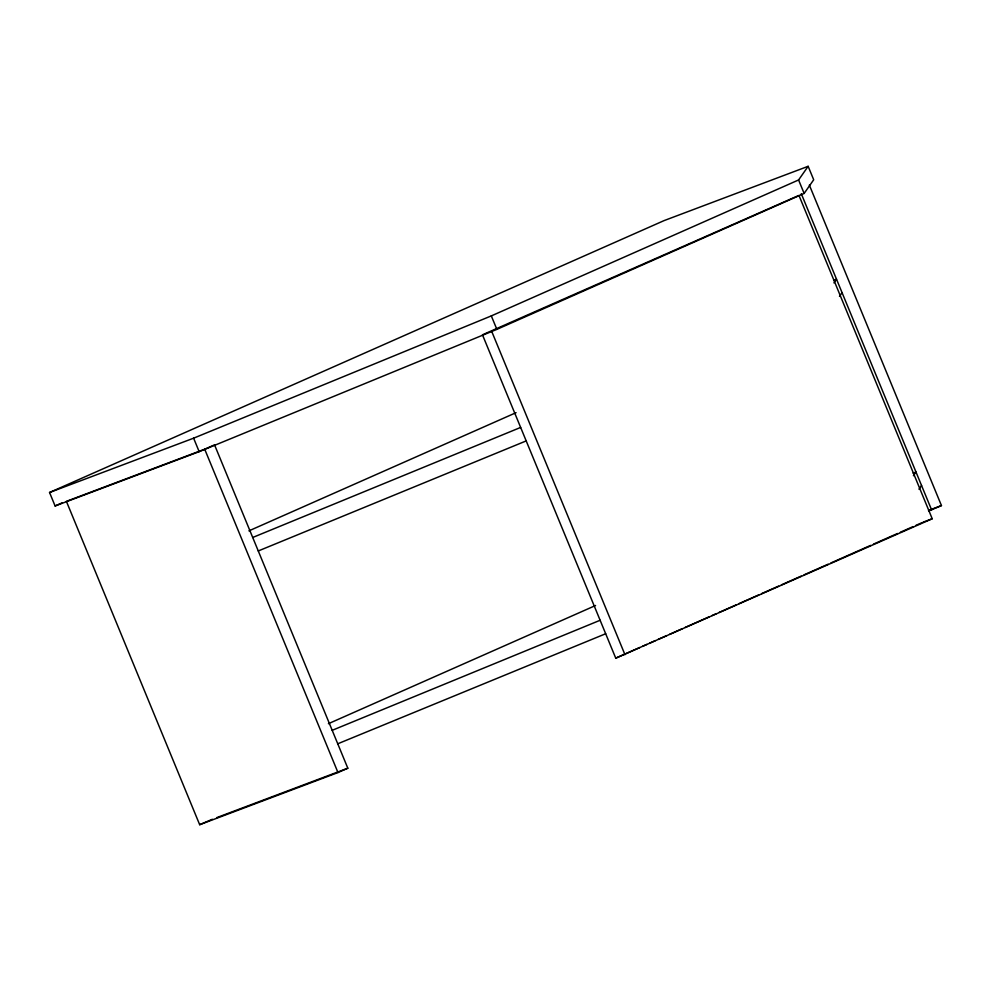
<?xml version="1.0" encoding="UTF-8"?>
<svg xmlns="http://www.w3.org/2000/svg" width="991" height="991" viewBox="0 0 991 991"><rect width="100%" height="100%" fill="white"/><g stroke="black" fill="none" stroke-linecap="round" stroke-linejoin="round"><path stroke-width="1.49" d="M49.55 492.49L193.617 438.183L491.313 315.906L798.585 179.966L808.148 166.302L813.698 179.767L804.135 193.431L496.875 329.371L199.166 451.661L55.1 505.967L49.55 492.49L664.081 220.609L808.148 166.302M833.939 282.881L836.515 279.202L833.642 280.28M839.488 296.359L842.077 292.667M913.417 475.717L915.994 472.038L913.12 473.116M918.967 489.195L921.556 485.503M55.1 505.967L62.185 502.833M204.703 449.208L214.539 444.86L347.816 768.211L337.981 772.559L199.674 824.698L66.397 501.347L204.703 449.208L337.981 772.559M798.944 195.388L932.221 518.751L615.745 658.16L482.468 334.809L797.532 196.02M248.914 530.866L516.076 412.665M328.393 723.703L595.566 605.501M199.674 824.698L212.384 819.26M928.74 511.009L941.45 505.571L809.35 185.082M615.745 658.16L639.814 647.519M642.639 646.256L646.888 644.385M649.724 643.134L655.385 640.62M658.222 639.368L666.72 635.615M669.544 634.364L682.291 628.715M685.128 627.464L709.197 616.823M712.021 615.56L716.27 613.689M719.107 612.438L736.102 604.919M738.927 603.668L758.759 594.897M761.583 593.634L778.579 586.127M781.404 584.863L801.236 576.093M804.06 574.842L828.142 564.201M830.966 562.938L870.618 545.397M873.443 544.146L897.524 533.492M900.348 532.241L913.095 526.605M915.932 525.354L921.593 522.852M252.717 537.481L520.647 427.431M258.267 550.959L526.196 440.908M332.196 730.317L600.125 620.267M337.745 743.795L605.674 633.745M928.48 510.464L941.45 505.571M923.005 522.22L932.221 518.751M216.707 817.637L347.816 768.211M798.585 179.966L804.135 193.431M801.285 193.728L931.614 509.931M491.313 315.906L496.875 329.371M491.685 331.328L624.962 654.692M193.617 438.183L199.166 451.661"/></g></svg>
